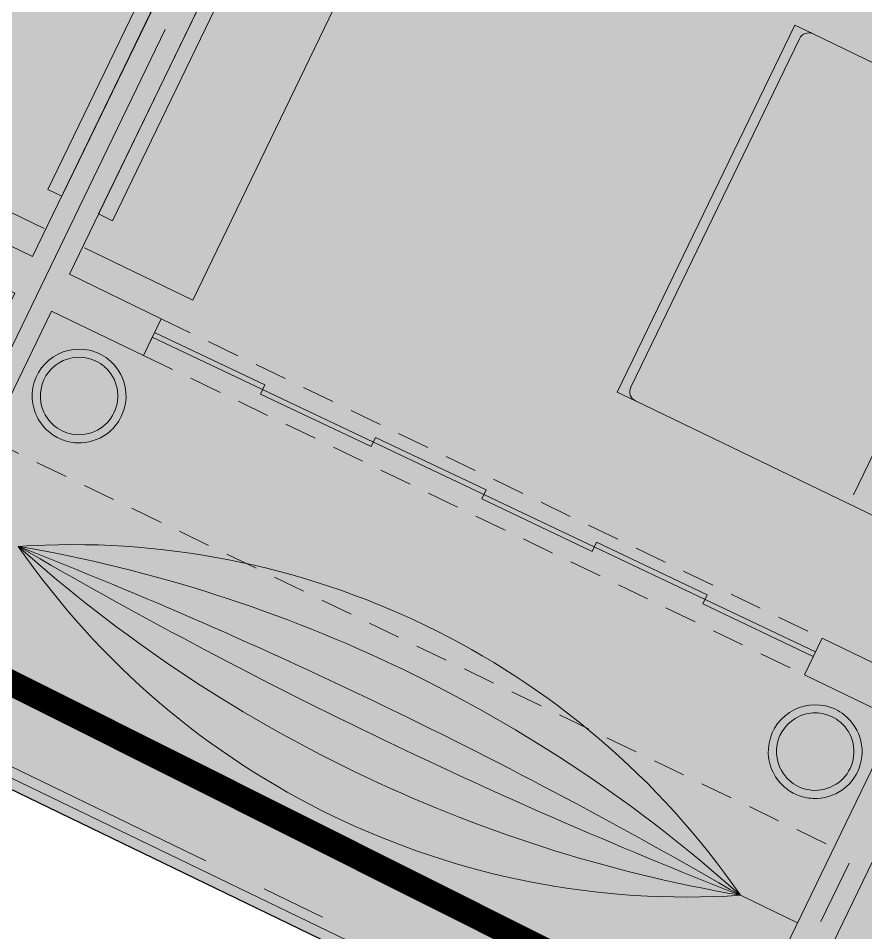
# Model space of a CAD drawing. Header units: metres. Extents: x -466 to 1322, y -1072 to 50.
# Drawn here: x 432.296 to 436.452, y -435.579 to -431.092 of the extents above; entities that cross this region are included whole.
import ezdxf

# ---------------------------------------------------------------- set-up
doc = ezdxf.new("R2010")
doc.units = ezdxf.units.M
for name, pattern in [('B1 P BAJA$0$HIDDEN', [9.525, 6.35, -3.175]), ('CENTER2', [28.575, 19.05, -3.175, 3.175, -3.175]), ('Hidden 1_16_', [0.002381, 0.001587, -0.00079375]), ('OCULTA2', [0.3, 0.2, -0.1])]:
    doc.linetypes.add(name, pattern=pattern)
for name, color, linetype, lineweight in [('A - CANCEL', 2, 'Continuous', 0), ('A - Hatch muros', 4, 'Continuous', 0), ('A - MURO BAJO', 2, 'Continuous', 0), ('A - PROY', 250, 'B1 P BAJA$0$HIDDEN', 0), ('A-EJES', 61, 'CENTER2', 0), ('A-MUEBLES', 5, 'Continuous', 0), ('A-MURO INT', 4, 'Continuous', 0)]:
    doc.layers.add(name, color=color, linetype=linetype, lineweight=lineweight)
doc.layers.add('AKU_Poligono', color=1, linetype='Continuous')
doc.layers.add('Poligono Fisico', color=3, linetype='Continuous')
doc.layers.add('Hatch Exterior', color=7, linetype='Continuous', lineweight=0, true_color=0xa99b89)
doc.layers.add('Hatch Interior', color=7, linetype='Continuous', lineweight=0, true_color=0xaf6350)

msp = doc.modelspace()

# ---------------------------------------------------------------- hatches: boundary and pattern name
at = {"layer": 'A - Hatch muros', "transparency": 33554687}
h = msp.add_hatch(color=256, dxfattribs=at)
h.dxf.hatch_style = 1
h.paths.add_polyline_path([(422.6792, -430.2434), (426.1177, -423.131), (426.6579, -423.3922), (426.5709, -423.5722), (426.2107, -423.3981), (423.9039, -428.1697), (424.354, -428.3874), (424.267, -428.5674), (423.8168, -428.3498), (422.8593, -430.3305)])
h.paths.add_polyline_path([(429.5687, -427.0209), (430.3521, -425.4003), (427.6512, -424.0945), (427.216, -424.9948), (427.0359, -424.9078), (427.5582, -423.8274), (433.5002, -426.7001), (432.9779, -427.7805), (432.7979, -427.6934), (433.2331, -426.7931), (430.5322, -425.4874), (429.7487, -427.1079), (432.6297, -428.5007), (432.5427, -428.6808), (429.6617, -427.288), (428.2253, -430.259), (428.6755, -430.4766), (428.5884, -430.6567), (428.1383, -430.439), (427.1807, -432.4197), (427.0007, -432.3327), (427.9582, -430.352), (427.5081, -430.1344), (427.5951, -429.9543), (428.0453, -430.1719), (429.4816, -427.2009), (426.6006, -425.8081), (426.6877, -425.628)])
h.paths.add_polyline_path([(432.4598, -432.5283), (431.5022, -434.509), (431.3221, -434.4219), (432.2797, -432.4412), (431.8295, -432.2236), (431.9166, -432.0435), (432.3667, -432.2612), (434.6736, -427.4895), (434.3135, -427.3154), (434.4005, -427.1354), (435.3008, -427.5706), (435.2138, -427.7507), (434.8537, -427.5766), (432.5468, -432.3482), (432.997, -432.5658), (432.9099, -432.7459)])
h.paths.add_polyline_path([(438.2116, -431.1993), (438.9951, -429.5788), (436.2942, -428.273), (435.8589, -429.1733), (435.6788, -429.0863), (436.2012, -428.0059), (442.1432, -430.8786), (441.6209, -431.959), (441.4408, -431.8719), (441.8761, -430.9716), (439.1751, -429.6658), (438.3917, -431.2864), (441.2727, -432.6792), (441.1856, -432.8593), (438.3046, -431.4664), (436.8683, -434.4375), (437.3184, -434.6551), (437.2314, -434.8351), (436.7812, -434.6175), (435.8237, -436.5982), (435.6436, -436.5111), (436.6012, -434.5305), (436.151, -434.3128), (436.2381, -434.1328), (436.6882, -434.3504), (438.1246, -431.3794), (435.2436, -429.9866), (435.3306, -429.8065)])
h.paths.add_polyline_path([(443.3166, -431.668), (441.0097, -436.4396), (440.5595, -436.222), (440.4725, -436.4021), (440.9226, -436.6197), (439.9651, -438.6004), (440.1451, -438.6874), (441.1027, -436.7067), (441.5529, -436.9244), (441.6399, -436.7443), (441.1897, -436.5267), (443.4966, -431.7551), (443.8567, -431.9292), (443.9438, -431.7491), (443.0435, -431.3138), (442.9564, -431.4939)])
h.paths.add_polyline_path([(446.8546, -435.3778), (447.638, -433.7572), (444.9371, -432.4515), (444.5018, -433.3518), (444.3218, -433.2647), (444.8441, -432.1844), (450.7861, -435.0571), (450.2638, -436.1374), (450.0837, -436.0504), (450.519, -435.1501), (447.8181, -433.8443), (447.0346, -435.4648), (449.9156, -436.8577), (449.8285, -437.0377), (446.9476, -435.6449), (445.5112, -438.6159), (445.9614, -438.8335), (445.8743, -439.0136), (445.4242, -438.796), (444.4666, -440.7767), (444.2865, -440.6896), (445.2441, -438.7089), (444.794, -438.4913), (444.881, -438.3112), (445.3312, -438.5289), (446.7675, -435.5579), (443.8865, -434.165), (443.9736, -433.985)])
h.paths.add_polyline_path([(452.2266, -435.7535), (451.6864, -435.4923), (451.5994, -435.6724), (451.9595, -435.8465), (449.6526, -440.6181), (449.2037, -440.4011), (449.1142, -440.5799), (449.5656, -440.7982), (448.608, -442.7788), (448.7881, -442.8659)])
at = {"layer": 'Hatch Exterior', "transparency": 33554687}
h = msp.add_hatch(color=256, dxfattribs=at)
h.dxf.hatch_style = 1
h.paths.add_polyline_path([(422.6792, -430.2434), (427.1807, -432.4197), (431.5022, -434.509), (448.8046, -442.8739), (449.7456, -440.8852), (423.8168, -428.3498), (423.6368, -428.2628)])
at = {"layer": 'Hatch Interior', "transparency": 33554687}
h = msp.add_hatch(color=256, dxfattribs=at)
h.dxf.hatch_style = 1
edge = h.paths.add_edge_path()
edge.add_line((417.7382, -422.6064), (419.3856, -424.8173))
edge.add_arc((419.7198, -425.4323), 0.7, 36.6996, 118.5178, ccw=False)
edge.add_line((420.2811, -425.014), (421.6441, -423.998))
edge.add_line((421.6441, -423.998), (425.1105, -425.6739))
edge.add_line((425.1105, -425.6739), (423.8168, -428.3498))
edge.add_line((423.8168, -428.3498), (449.7456, -440.8852))
edge.add_line((449.7456, -440.8852), (452.2266, -435.7535))
edge.add_line((452.2266, -435.7535), (452.8795, -434.403))
edge.add_line((452.8795, -434.403), (426.2776, -421.5422))
edge.add_line((426.2776, -421.5422), (424.9683, -419.8365))
edge.add_line((424.9683, -419.8365), (443.8484, -405.7639))
edge.add_line((443.8484, -405.7639), (442.6531, -404.1604))
edge.add_line((442.6531, -404.1604), (449.1895, -399.2884))
edge.add_line((449.1895, -399.2884), (446.0819, -395.1192))
edge.add_line((446.0819, -395.1192), (408.2908, -423.2873))
edge.add_line((408.2908, -423.2873), (413.4672, -425.7899))
edge.add_line((413.4672, -425.7899), (417.7382, -422.6064))

# ---------------------------------------------------------------- linework, layer by layer
at = {"layer": 'A - CANCEL'}
for points in [[(432.9427, -432.6785), (432.9642, -432.6333), (433.5061, -432.8907), (433.4847, -432.9359), (434.0267, -433.1933), (434.0481, -433.1481), (434.5901, -433.4055), (434.5687, -433.4506)], [(432.9534, -432.6559), (436.2053, -434.2003), (436.1946, -434.2228), (435.6526, -433.9654), (435.6741, -433.9203), (435.1321, -433.6629), (435.1106, -433.708), (434.5687, -433.4506)]]:
    msp.add_lwpolyline(points, dxfattribs=at)
at = {"layer": 'A - MURO BAJO', "ltscale": 0.05}
for points in [[(431.524, -434.4639), (435.6654, -436.4661)], [(431.5022, -434.509), (435.6436, -436.5111)]]:
    msp.add_lwpolyline(points, dxfattribs=at)
at = {"layer": 'A - PROY', "color": 250, "linetype": 'Hidden 1_16_', "ltscale": 100}
msp.add_line((432.1551, -433.1585), (436.2965, -435.1607), dxfattribs=at)
for points in [[(432.997, -432.5658), (436.2381, -434.1328)], [(432.9099, -432.7459), (436.151, -434.3128)]]:
    msp.add_lwpolyline(points, dxfattribs=at)
at = {"layer": 'A-EJES', "ltscale": 0.1}
for p, q in [((448.652, -442.6878), (404.37, -421.2795)), ((435.5036, -426.0025), (429.613, -438.187)), ((439.825, -428.0918), (433.9344, -440.2762))]:
    msp.add_line(p, q, dxfattribs=at)
at = {"layer": 'A-MUEBLES'}
for p, q in [((432.4414, -431.9317), (433.5905, -429.5549)), ((433.6591, -429.5881), (432.51, -431.9649)), ((433.8391, -429.6751), (432.69, -432.052)), ((432.7586, -432.0851), (433.9077, -429.7083)), ((433.1519, -432.4752), (434.4576, -429.7742)), ((436.1035, -431.1253), (435.2329, -432.9259)), ((436.1935, -431.1688), (436.1035, -431.1253)), ((437.724, -431.9087), (436.1935, -431.1688)), ((436.1267, -431.1921), (435.2997, -432.9026)), ((432.4226, -432.1226), (431.8914, -431.8658)), ((432.51, -431.9649), (432.4414, -431.9317)), ((432.69, -432.052), (432.7586, -432.0851)), ((432.6207, -432.2184), (433.1519, -432.4752)), ((435.2329, -432.9259), (435.323, -432.9694)), ((435.323, -432.9694), (436.8535, -433.7094)), ((436.5171, -433.1703), (436.3914, -433.4304)), ((435.8378, -435.395), (436.1178, -435.5304))]:
    msp.add_line(p, q, dxfattribs=at)
for centre, radius, start, end in [((436.1717, -431.2138), 0.05, 64.1983, 154.1983), ((435.3447, -432.9244), 0.05, 154.1983, 244.1983), ((432.5597, -437.6571), 3.9829, 34.6072, 93.7895), ((435.5746, -431.4208), 3.9829, 214.6072, 273.7895), ((431.0929, -440.6909), 7.1106, 48.14107, 80.25562), ((437.0413, -428.387), 7.1106, 228.14107, 260.25562), ((422.9061, -457.625), 25.7177, 59.81233, 68.58435), ((445.2282, -411.4529), 25.7177, 239.81233, 248.58435)]:
    msp.add_arc(centre, radius, start, end, dxfattribs=at)
at = {"layer": 'A-MUEBLES', "lineweight": 0}
for centre, start, end in [((432.5946, -432.9452), 77.0889, 182.8163), ((432.5946, -432.9452), 51.784, 77.0889), ((432.5946, -432.9452), 334.1793, 51.784), ((432.5946, -432.9452), 182.8163, 209.5639), ((432.5946, -432.9452), 305.5422, 334.1793), ((432.5946, -432.9452), 209.5639, 220.6944), ((432.5946, -432.9452), 220.6944, 231.2696), ((432.5946, -432.9452), 231.2696, 237.2562), ((432.5946, -432.9452), 237.2562, 256.5745), ((432.5946, -432.9452), 267.6641, 305.5422), ((432.5946, -432.9452), 256.5745, 267.6641), ((436.204, -434.6901), 77.0889, 182.8163), ((436.204, -434.6901), 51.784, 77.0889), ((436.204, -434.6901), 334.1793, 51.784), ((436.204, -434.6901), 182.8163, 209.5639), ((436.204, -434.6901), 209.5639, 220.6944), ((436.204, -434.6901), 305.5422, 334.1793), ((436.204, -434.6901), 220.6944, 231.2696), ((436.204, -434.6901), 231.2696, 237.2562), ((436.204, -434.6901), 237.2562, 256.5745), ((436.204, -434.6901), 267.6641, 305.5422), ((436.204, -434.6901), 256.5745, 267.6641)]:
    msp.add_arc(centre, 0.23, start, end, dxfattribs=at)
at = {"layer": 'A-MUEBLES', "color": 254, "lineweight": 0}
for centre, start, end in [((432.5946, -432.9452), 79.7764, 189.8971), ((432.5946, -432.9452), 64.1793, 79.7764), ((432.5946, -432.9452), 49.2328, 64.1793), ((432.5946, -432.9452), 334.1793, 49.1793), ((432.5946, -432.9452), 189.8971, 228.5821), ((432.5946, -432.9452), 298.4614, 334.1793), ((432.5946, -432.9452), 228.5821, 259.1257), ((432.5946, -432.9452), 259.1793, 298.4614), ((436.204, -434.6901), 79.7764, 189.8971), ((436.204, -434.6901), 64.1793, 79.7764), ((436.204, -434.6901), 49.2328, 64.1793), ((436.204, -434.6901), 334.1793, 49.1793), ((436.204, -434.6901), 189.8971, 228.5821), ((436.204, -434.6901), 298.4614, 334.1793), ((436.204, -434.6901), 228.5821, 259.1257), ((436.204, -434.6901), 259.1793, 298.4614)]:
    msp.add_arc(centre, 0.19, start, end, dxfattribs=at)
at = {"layer": 'A-MURO INT'}
for points in [[(432.4598, -432.5283), (431.5022, -434.509), (431.3221, -434.4219), (432.2797, -432.4412), (431.8295, -432.2236), (431.9166, -432.0435), (432.3667, -432.2612), (434.6736, -427.4895), (434.3135, -427.3154), (434.4005, -427.1354), (435.3008, -427.5706), (435.2138, -427.7507), (434.8537, -427.5766), (432.5468, -432.3482), (432.997, -432.5658), (432.9099, -432.7459), (432.4598, -432.5283)], [(441.1856, -432.8593), (438.3046, -431.4664), (436.8683, -434.4375), (437.3184, -434.6551), (437.2314, -434.8351), (436.7812, -434.6175), (435.8237, -436.5982), (435.6436, -436.5111), (436.6012, -434.5305), (436.151, -434.3128), (436.2381, -434.1328), (436.6882, -434.3504), (438.1246, -431.3794), (435.2436, -429.9866), (435.3306, -429.8065), (438.2116, -431.1993), (438.9951, -429.5788), (436.2942, -428.273), (435.8589, -429.1733), (435.6788, -429.0863), (436.2012, -428.0059), (442.1432, -430.8786)]]:
    msp.add_lwpolyline(points, dxfattribs=at)
at = {"layer": 'AKU_Poligono'}
msp.add_lwpolyline([(448.8046, -442.8739), (277.5304, -360.0706)], dxfattribs=at)
at = {"layer": 'Poligono Fisico', "color": 5, "linetype": 'OCULTA2', "const_width": 0.125}
msp.add_lwpolyline([(450.8561, -443.6816), (409.0603, -422.7137), (450.4645, -391.8525), (465.8133, -430.5007)], close=True, dxfattribs=at)

doc.saveas('drawing.dxf')
